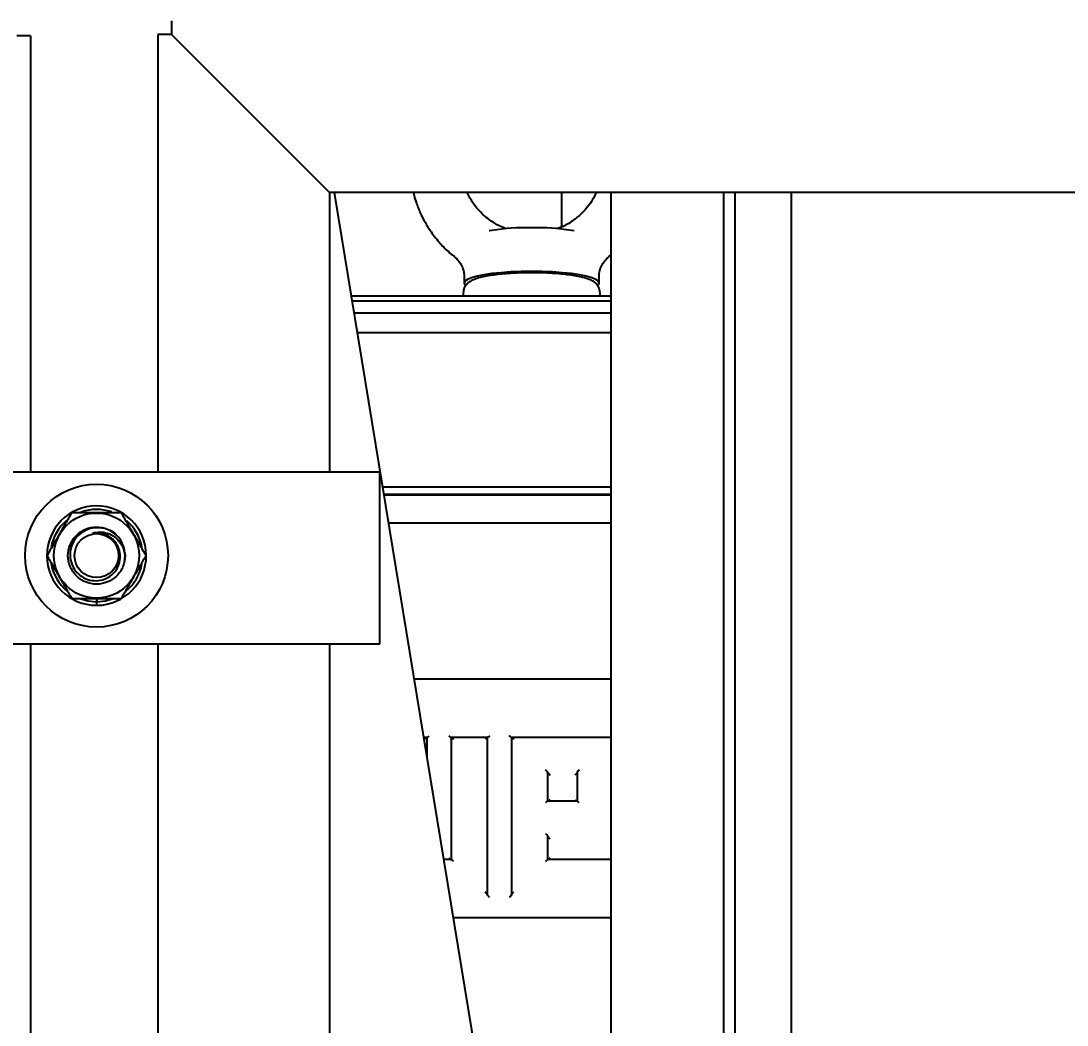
# Model space of a CAD drawing. Header units: millimetres. Extents: x 1293 to 41893, y 1011 to 26911.
# Drawn here: x 23748.8 to 23903.7, y 6937 to 7085.7 of the extents above; entities that cross this region are included whole.
import ezdxf

# ---------------------------------------------------------------- set-up
doc = ezdxf.new("R2010")
doc.units = ezdxf.units.MM
doc.header["$LTSCALE"] = 50
doc.layers.add('CAPA_1', color=7, linetype='Continuous')
doc.layers.add('MAQUINAS', color=11, linetype='Continuous')
doc.styles.add('SLDTEXTSTYLE0', font='TXT', dxfattribs={"width": 0.75})
doc.dimstyles.new('SLDDIMSTYLE0', dxfattribs={"dimtxt": 100, "dimasz": 100, "dimexe": 0, "dimexo": 0.0625, "dimgap": 25, "dimtad": 2, "dimdec": 0, "dimlfac": 1.5, "dimrnd": 1e-09, "dimzin": 12, "dimdsep": 46, "dimtxsty": 'SLDTEXTSTYLE0', "dimsah": 1, "dimcen": 0.09, "dimadec": 0, "dimazin": 3, "dimtfac": 1, "dimtdec": 0, "dimtofl": 0, "dimtmove": 0, "dimatfit": 3, "dimfxl": 1, "dimfrac": 2, "dimtolj": 1, "dimtzin": 12, "dimarcsym": 0})

# ---------------------------------------------------------------- blocks, each defined once
blk = doc.blocks.new('_D_28')
at = {"layer": 'CAPA_1', "transparency": 16777216}
for p, q in [((23097.89, 7144.96), (23097.89, 9212.28)), ((25942.46, 7144.96), (25942.46, 9212.28)), ((25942.46, 9162.28), (23097.89, 9162.28))]:
    blk.add_line(p, q, dxfattribs=at)
for points in [[(23097.89, 9162.28), (23197.89, 9146.89), (23197.89, 9177.66)], [(25942.46, 9162.28), (25842.46, 9177.66), (25842.46, 9146.89)]]:
    blk.add_solid(points, dxfattribs=at)
at = {"layer": 'CAPA_1', "transparency": 16777216, "insert": (24372.4, 9291.18), "char_height": 100, "attachment_point": 1, "style": 'SLDTEXTSTYLE0'}
blk.add_mtext('4267', dxfattribs=at)

msp = doc.modelspace()

# ---------------------------------------------------------------- linework, layer by layer
at = {"color": 7, "linetype": 'Continuous', "lineweight": 25}
for p, q in [((23771.0440298, 7085.7262403), (23771.0440298, 7083.7262403)), ((23750.1666964, 7083.4942403), (23748.1346964, 7083.4942403)), ((23750.1666964, 7083.4942403), (23750.1666964, 7018.8595736)), ((23769.0440298, 7083.7262403), (23769.0440298, 7018.8595736)), ((23771.0440298, 7083.7262403), (23769.0440298, 7083.7262403)), ((23773.1080298, 7081.6622403), (23771.0440298, 7083.7262403)), ((23771.0440298, 7083.7262403), (23790.3800298, 7064.3902403)), ((23794.4440298, 7060.3262403), (23790.3800298, 7064.3902403)), ((25245.9106964, 7060.3262403), (23794.4440298, 7060.3262403)), ((23794.4440298, 7060.3262403), (23794.4440298, 7018.8595736)), ((23824.5693199, 6881.4522048), (23795.1944658, 7060.3262403)), ((23828.8120298, 7060.3262403), (23828.8120298, 7055.1800825)), ((23854.4933631, 7060.3262403), (23854.4933631, 6886.7855382)), ((23818.4980943, 7054.6890468), (23818.1127789, 7054.6014269)), ((23830.7075736, 7054.6009884), (23830.3206319, 7054.6890468)), ((23818.0995138, 7054.6237172), (23818.0971331, 7054.6380982)), ((23830.7228401, 7054.6366725), (23830.7208861, 7054.6232762)), ((23835.7914462, 7050.7774518), (23836.1760298, 7051.0741276)), ((23814.4313695, 7047.706706), (23814.4094697, 7046.8831017)), ((23834.4092565, 7046.8831017), (23834.3873379, 7047.7074133)), ((23814.304081, 7045.7035224), (23814.236241, 7044.9399781)), ((23814.304081, 7045.7035224), (23814.3028784, 7045.6764491)), ((23834.5824852, 7044.9399781), (23834.5146452, 7045.7035224)), ((23834.5158478, 7045.6764491), (23834.5146452, 7045.7035224)), ((23836.1760298, 7044.9399781), (23797.7212115, 7044.9399781)), ((23836.1760298, 7044.2149337), (23797.840279, 7044.2149337)), ((23836.1760298, 7042.4336815), (23798.1327978, 7042.4336815)), ((23836.1760298, 7039.5113666), (23798.6127029, 7039.5113666)), ((23801.9386964, 7018.8595736), (23717.2720298, 7018.8595736)), ((23801.9386964, 6993.4595736), (23801.9386964, 7018.8595736)), ((23836.1760298, 7016.6490324), (23802.3671759, 7016.6490324)), ((23836.1760298, 7015.5864455), (23802.5416749, 7015.5864455)), ((23836.1760298, 7015.4830427), (23802.5586558, 7015.4830427)), ((23836.1760298, 7011.3321237), (23803.2403234, 7011.3321237)), ((23756.7006898, 7009.2146077), (23756.8413296, 7009.3161706)), ((23759.9651964, 7000.1694069), (23759.9651964, 6999.1534069)), ((23760.015198, 7000.1694069), (23760.0190298, 6999.6827856)), ((23760.0231964, 6999.1536353), (23760.0190298, 6999.6827856)), ((23717.2720298, 6993.4595736), (23801.9386964, 6993.4595736)), ((23750.1666964, 6993.4595736), (23750.1666964, 6788.2347861)), ((23769.0440298, 6993.4595736), (23769.0440298, 6851.7881641)), ((23794.4440298, 6993.4595736), (23794.4440298, 6866.9014528)), ((23836.1760298, 6988.2335972), (23807.0335841, 6988.2335972)), ((23808.9093631, 6979.5912605), (23808.4528364, 6979.5912605)), ((23808.9093631, 6976.8113055), (23808.9093631, 6979.5799219)), ((23817.8560298, 6979.5912605), (23812.4826964, 6979.5912605)), ((23812.4826964, 6979.5799219), (23812.4826964, 6961.483822)), ((23817.8560298, 6956.2932681), (23817.8560298, 6979.5799219)), ((23836.1760298, 6979.5912605), (23821.4293631, 6979.5912605)), ((23821.4293631, 6979.5799219), (23821.4293631, 6956.2932681)), ((23826.8026964, 6970.1261587), (23826.8026964, 6974.389368)), ((23831.1360298, 6974.389368), (23831.1360298, 6970.1261587)), ((23831.1486965, 6970.1374973), (23826.7906738, 6970.1374973)), ((23826.8026964, 6961.483822), (23826.8026964, 6964.9356047)), ((23812.4953631, 6961.4951607), (23811.4245941, 6961.4951607)), ((23836.1760298, 6961.4951607), (23826.7900297, 6961.4951607)), ((23836.1760298, 6952.852824), (23812.8438464, 6952.852824))]:
    msp.add_line(p, q, dxfattribs=at)
at = {"color": 7, "linetype": 'Continuous', "lineweight": 25, "flags": 128}
for points in [[(23824.4093631, 7048.6115657), (23822.8450184, 7048.5901867), (23821.3191932, 7048.5265762), (23819.8694581, 7048.4223005), (23818.5315106, 7048.2799272), (23817.3382953, 7048.1029619), (23816.3191932, 7047.8957623), (23815.4992979, 7047.6634301), (23814.8987979, 7047.4116863), (23814.5324797, 7047.1467295), (23814.4093631, 7046.8750839), (23814.5324797, 7046.6034383), (23814.5663431, 7046.568608)], [(23834.2653526, 7046.5814454), (23834.2862465, 7046.6034383), (23834.4093631, 7046.8750839), (23834.2862465, 7047.1467295), (23833.9199283, 7047.4116863), (23833.3194283, 7047.6634301), (23832.499533, 7047.8957623), (23831.4804309, 7048.1029619), (23830.2872156, 7048.2799272), (23828.9492681, 7048.4223005), (23827.499533, 7048.5265762), (23825.9737077, 7048.5901867), (23824.4093631, 7048.6115657)], [(23764.1021282, 7005.6211273), (23764.167664, 7006.009135), (23764.1985298, 7006.5194069)], [(23757.4777564, 7000.1511315), (23758.6729191, 6999.8058156), (23759.9651964, 6999.6825736)], [(23760.0190298, 6999.6827856), (23761.3102966, 6999.8161991), (23762.4955134, 7000.168046)]]:
    msp.add_lwpolyline(points, dxfattribs=at)
at = {"color": 7, "linetype": 'Continuous', "lineweight": 25}
for radius in [10.5833333, 6.3026787, 3.2564103]:
    msp.add_circle((23759.9651964, 7006.5194069), radius, dxfattribs=at)
for centre, radius, start, end in [((23824.0908202, 7016.2525456), 38.8412565, 89.530103588, 98.278757095), ((23824.727906, 7016.2525456), 38.8412565, 81.721242905, 90.469896412), ((23759.9651964, 7006.5194069), 7.366, 270.451152532, 270), ((23759.9651964, 7006.5194069), 6.8368333, 70.829752096, 109.299991469), ((23759.9651964, 7006.5194069), 6.8368333, 130.791353798, 169.922011548), ((23759.9651964, 7006.5194069), 6.8368333, 10.338746787, 49.111895589), ((23759.9651964, 7006.5194069), 4.2333333, 0, 44.888291823), ((23759.9651964, 7006.5194069), 6.8368333, 189.762569508, 230.798248516), ((23759.9651964, 7006.5194069), 6.8368333, 309.542645498, 349.708645147)]:
    msp.add_arc(centre, radius, start, end, dxfattribs=at)
for points, knots in [([(23806.8888806, 7060.3262403), (23806.9239849, 7060.1633079), (23807.0416972, 7059.6169613), (23807.2915071, 7058.8407374), (23807.617413, 7057.9620891), (23808.0268788, 7057.0039164), (23808.6265673, 7055.8217171), (23809.5766807, 7054.3055687), (23810.8135116, 7052.7724484), (23812.0031772, 7051.5405976), (23812.7862448, 7050.9570684), (23813.0272366, 7050.7774853)], [0, 0, 0, 0, 0.043031875, 0.14429495196, 0.21681748045, 0.28583307968, 0.41361012147, 0.55939786549, 0.74789370777, 0.92241341146, 1, 1, 1, 1]), ([(23820.6350376, 7054.9347502), (23820.2847982, 7055.0743114), (23819.5056903, 7055.3847654), (23818.1014119, 7056.230878), (23816.6622247, 7057.4744753), (23815.5197688, 7058.9598114), (23815.0605066, 7059.9254722), (23814.8699039, 7060.3262403)], [0, 0, 0, 0, 0.1376659112, 0.3062380124, 0.598852704, 0.833516038, 1, 1, 1, 1]), ([(23833.9702579, 7060.3262403), (23833.9426284, 7060.2573217), (23833.7946249, 7059.8881433), (23833.4038352, 7059.180539), (23832.7266721, 7058.1735252), (23831.7573414, 7057.1000385), (23830.4568342, 7056.0548766), (23829.2021476, 7055.2866026), (23828.345007, 7055.0111823), (23828.091498, 7054.9297236)], [0, 0, 0, 0, 0.02817160507, 0.15090779199, 0.29971755573, 0.47470102644, 0.67617572448, 0.90422529516, 1, 1, 1, 1]), ([(23812.9872685, 7050.761764), (23813.2053239, 7050.5631038), (23813.6425012, 7050.1648117), (23814.1007919, 7049.4002055), (23814.3956153, 7048.5630577), (23814.4193208, 7047.9882067), (23814.4311969, 7047.7002139)], [0, 0, 0, 0, 0.2483043689, 0.497823083, 0.7484160427, 1, 1, 1, 1]), ([(23834.3875308, 7047.7001625), (23834.3994108, 7047.988191), (23834.4231273, 7048.5631905), (23834.7179532, 7049.4001833), (23835.1759753, 7050.164415), (23835.613036, 7050.5627432), (23835.8310136, 7050.7614036)], [0, 0, 0, 0, 0.2515230773, 0.5021226858, 0.7516910257, 1, 1, 1, 1]), ([(23824.9550879, 7048.4138703), (23824.8664801, 7048.4157214), (23824.3157376, 7048.4272266), (23823.2898994, 7048.4118195), (23821.9164508, 7048.3657089), (23820.5951539, 7048.2796112), (23819.3546619, 7048.1588771), (23818.2169961, 7048.0032488), (23817.1983868, 7047.8125087), (23816.3017252, 7047.5797334), (23815.6120359, 7047.3197446), (23815.0937923, 7047.0214357), (23814.7068908, 7046.6781859), (23814.4173853, 7046.2420342), (23814.3047655, 7045.8346737), (23814.2989233, 7045.6058238), (23814.2978047, 7045.5620069)], [0, 0, 0, 0, 0.0173517761, 0.107850105, 0.1983842285, 0.2890844852, 0.3801567974, 0.471913437, 0.5649152927, 0.660345925, 0.7612398488, 0.8333662766, 0.8880286346, 0.9389052255, 0.9883024328, 1, 1, 1, 1]), ([(23834.4971125, 7045.6976745), (23834.4808161, 7045.8387288), (23834.4436196, 7046.1606855), (23834.1929301, 7046.5715948), (23833.8634662, 7046.9133508), (23833.442662, 7047.1949842), (23832.8548414, 7047.4650237), (23832.0698628, 7047.7066574), (23831.0697949, 7047.9230606), (23829.9768304, 7048.0952246), (23828.7526652, 7048.2339134), (23827.4485127, 7048.3341086), (23826.1737372, 7048.3970851), (23825.3310687, 7048.4086917), (23824.9550879, 7048.4138703)], [0, 0, 0, 0, 0.0412001205, 0.0940393729, 0.1487603688, 0.2129192866, 0.2983841063, 0.4162570945, 0.5154037138, 0.6196040854, 0.7209282038, 0.8208535553, 0.920068662, 1, 1, 1, 1]), ([(23756.2988071, 7012.8694069), (23755.9806323, 7012.3182473), (23755.3373833, 7011.2039767), (23754.3843522, 7009.5530846), (23753.4733468, 7007.9749918), (23752.9148634, 7007.0075567), (23752.6330631, 7006.5194069)], [0, 0, 0, 0, 0.2646176718, 0.5349733347, 0.7653562273, 1, 1, 1, 1]), ([(23763.6315857, 7012.8694069), (23762.7464221, 7012.8694069), (23761.2581127, 7012.8694069), (23759.0818476, 7012.8694069), (23757.524459, 7012.8694069), (23756.6051513, 7012.8694069), (23756.2988071, 7012.8694069)], [0, 0, 0, 0, 0.36617943412, 0.61569220336, 0.87193575927, 1, 1, 1, 1]), ([(23767.2973298, 7006.5194069), (23766.9791655, 7007.0705482), (23766.3359372, 7008.1847831), (23765.3829168, 7009.8356566), (23764.4719018, 7011.4137661), (23763.9133968, 7012.3812386), (23763.6315857, 7012.8694069)], [0, 0, 0, 0, 0.2646061211, 0.5349506065, 0.7653448938, 1, 1, 1, 1]), ([(23764.1985298, 7006.5194069), (23764.1351607, 7005.9665426), (23764.0079936, 7004.8570725), (23763.029064, 7003.448361), (23761.6290406, 7002.5066112), (23759.9646278, 7002.1754986), (23758.3036204, 7002.5066104), (23756.8934084, 7003.4483641), (23755.9520216, 7004.8570611), (23755.622205, 7006.5194491), (23755.9518211, 7008.1815836), (23756.894214, 7009.591044), (23758.3006219, 7010.5300129), (23759.9758948, 7010.8715406), (23761.5870959, 7010.5015832), (23762.6524768, 7009.9701636), (23762.9580492, 7009.5122229), (23762.9592244, 7009.5104616)], [0, 0, 0, 0, 0.0712683268, 0.1430189347, 0.2141542943, 0.2856860709, 0.3572178474, 0.428353207, 0.5001038149, 0.5713721417, 0.6426404686, 0.7143910764, 0.785526436, 0.8570582126, 0.9285899891, 0.9997253488, 1, 1, 1, 1]), ([(23762.9644456, 7009.5069838), (23762.5869022, 7009.7994087), (23761.8330344, 7010.3833143), (23760.4190464, 7010.7154491), (23759.0035078, 7010.588552), (23757.7214088, 7009.9912944), (23756.7257995, 7009.0142344), (23756.1206887, 7007.7705854), (23755.9695722, 7006.4147188), (23756.2776769, 7005.0986533), (23756.9997247, 7003.9782458), (23758.0443681, 7003.1705622), (23759.2834083, 7002.7671009), (23760.5722645, 7002.7993612), (23761.759914, 7003.2583448), (23762.7150077, 7004.0773068), (23763.330867, 7005.1571034), (23763.5484897, 7006.3659457), (23763.3454761, 7007.5581694), (23762.7994593, 7008.5781862), (23762.2281685, 7009.0404181), (23761.9647481, 7009.2535518)], [0, 0, 0, 0, 0.05806454917, 0.1159415908, 0.17327962953, 0.22984252808, 0.28605538124, 0.34129897388, 0.39638851746, 0.45031324443, 0.50409043092, 0.55688148641, 0.60934066147, 0.66100258914, 0.71214180625, 0.76267645374, 0.81249444824, 0.8619037172, 0.91039972243, 0.95868558417, 1, 1, 1, 1]), ([(23759.4388523, 7009.8655565), (23759.7727369, 7009.9359812), (23760.4865311, 7010.0865384), (23761.6273178, 7009.8837059), (23762.7122726, 7009.3044707), (23763.5941983, 7008.3698888), (23764.0575859, 7007.3744632), (23764.163844, 7006.7298329), (23764.1985298, 7006.5194069)], [0, 0, 0, 0, 0.1541146851, 0.3294736057, 0.5134005988, 0.7040898972, 0.9034064076, 1, 1, 1, 1]), ([(23761.9647481, 7009.2535518), (23761.8751591, 7009.3151742), (23761.6309832, 7009.4831268), (23761.1916478, 7009.6930873), (23760.6393515, 7009.8549523), (23760.0471027, 7009.928663), (23759.6437752, 7009.8868174), (23759.4388523, 7009.8655565)], [0, 0, 0, 0, 0.1223649608, 0.3335071852, 0.5446494096, 0.7686451522, 1, 1, 1, 1]), ([(23752.6330631, 7006.5194069), (23752.9512273, 7005.9682657), (23753.5944556, 7004.8540308), (23754.5474761, 7003.2031573), (23755.4584911, 7001.6250478), (23756.0169961, 7000.6575753), (23756.2988071, 7000.1694069)], [0, 0, 0, 0, 0.2646061211, 0.5349506065, 0.7653448938, 1, 1, 1, 1]), ([(23763.6315857, 7000.1694069), (23763.9497606, 7000.7205666), (23764.5930095, 7001.8348372), (23765.5460407, 7003.4857293), (23766.457046, 7005.063822), (23767.0155295, 7006.0312572), (23767.2973298, 7006.5194069)], [0, 0, 0, 0, 0.2646176718, 0.5349733347, 0.7653562273, 1, 1, 1, 1]), ([(23756.2988071, 7000.1694069), (23756.6051562, 7000.1694069), (23757.5091298, 7000.1694069), (23759.0656287, 7000.1694069), (23761.2426184, 7000.1694069), (23762.7464243, 7000.1694069), (23763.6315857, 7000.1694069)], [0, 0, 0, 0, 0.1280647744, 0.377893031, 0.6338190398, 1, 1, 1, 1]), ([(23808.5760298, 6979.3441279), (23808.6224719, 6979.3875799), (23808.7147394, 6979.4739067), (23808.8189925, 6979.5544771), (23808.877484, 6979.5876587), (23808.904499, 6979.5946862), (23808.9078018, 6979.5846611), (23808.9093631, 6979.5799219)], [0, 0, 0, 0, 0.31012021737, 0.61612079744, 0.75889571436, 0.88602239309, 1, 1, 1, 1]), ([(23808.9093631, 6979.5799219), (23808.9120075, 6979.574414), (23808.917704, 6979.5625494), (23808.9629633, 6979.5825475), (23809.035999, 6979.6326512), (23809.1331, 6979.7124939), (23809.2064308, 6979.7815595), (23809.2426964, 6979.8157159)], [0, 0, 0, 0, 0.1467541849, 0.3161257458, 0.5102477616, 0.757793254, 1, 1, 1, 1]), ([(23812.1493631, 6979.8157159), (23812.1958053, 6979.7722639), (23812.2880727, 6979.6859371), (23812.3923258, 6979.6053666), (23812.4508174, 6979.5721851), (23812.4778324, 6979.5651576), (23812.4811351, 6979.5751827), (23812.4826964, 6979.5799219)], [0, 0, 0, 0, 0.3101202174, 0.6161207974, 0.7588957144, 0.8860223931, 1, 1, 1, 1]), ([(23812.4826964, 6979.5799219), (23812.4853409, 6979.5854297), (23812.4910373, 6979.5972944), (23812.5362966, 6979.5772963), (23812.6093323, 6979.5271926), (23812.7064334, 6979.4473498), (23812.7797641, 6979.3782842), (23812.8160298, 6979.3441279)], [0, 0, 0, 0, 0.1467541849, 0.3161257458, 0.5102477616, 0.757793254, 1, 1, 1, 1]), ([(23817.8560298, 6979.5799219), (23817.8533853, 6979.5854297), (23817.8476889, 6979.5972944), (23817.8024296, 6979.5772963), (23817.7293939, 6979.5271926), (23817.6322928, 6979.4473498), (23817.5589621, 6979.3782842), (23817.5226964, 6979.3441279)], [0, 0, 0, 0, 0.1467541849, 0.3161257458, 0.5102477616, 0.757793254, 1, 1, 1, 1]), ([(23818.1893631, 6979.8157159), (23818.1429209, 6979.7722639), (23818.0506535, 6979.6859371), (23817.9464004, 6979.6053666), (23817.8879088, 6979.5721851), (23817.8608938, 6979.5651576), (23817.8575911, 6979.5751827), (23817.8560298, 6979.5799219)], [0, 0, 0, 0, 0.3101202174, 0.6161207974, 0.7588957144, 0.8860223931, 1, 1, 1, 1]), ([(23821.4173405, 6979.5692686), (23821.4171083, 6979.5690435), (23821.4121703, 6979.5642569), (23821.3740093, 6979.5844511), (23821.3033749, 6979.6319481), (23821.2054527, 6979.7126823), (23821.132238, 6979.7816218), (23821.0960298, 6979.8157159)], [0, 0, 0, 0, 0.0096996924, 0.2062769342, 0.4315802273, 0.7188882608, 1, 1, 1, 1]), ([(23821.4293631, 6979.5799219), (23821.4320075, 6979.5854297), (23821.437704, 6979.5972944), (23821.4829633, 6979.5772963), (23821.555999, 6979.5271926), (23821.6531, 6979.4473498), (23821.7264308, 6979.3782842), (23821.7626964, 6979.3441279)], [0, 0, 0, 0, 0.1467541849, 0.3161257458, 0.5102477616, 0.757793254, 1, 1, 1, 1]), ([(23826.8026964, 6974.389368), (23826.800052, 6974.3999848), (23826.7943556, 6974.4228547), (23826.7490963, 6974.4902962), (23826.6760606, 6974.5812951), (23826.5789595, 6974.6890485), (23826.5056288, 6974.7616555), (23826.4693631, 6974.7975633)], [0, 0, 0, 0, 0.1467541849, 0.3161257458, 0.5102477616, 0.757793254, 1, 1, 1, 1]), ([(23826.8026964, 6974.389368), (23826.8053409, 6974.3787511), (23826.8110373, 6974.3558812), (23826.8562966, 6974.2884398), (23826.9293323, 6974.1974408), (23827.0264334, 6974.0896875), (23827.0997641, 6974.0170804), (23827.1360298, 6973.9811727)], [0, 0, 0, 0, 0.1467541849, 0.3161257458, 0.5102477616, 0.757793254, 1, 1, 1, 1]), ([(23831.1360298, 6974.389368), (23831.1333853, 6974.3787511), (23831.1276889, 6974.3558812), (23831.0824296, 6974.2884398), (23831.0093939, 6974.1974408), (23830.9122928, 6974.0896875), (23830.8389621, 6974.0170804), (23830.8026964, 6973.9811727)], [0, 0, 0, 0, 0.14675418489, 0.31612574581, 0.51024776163, 0.75779325401, 1, 1, 1, 1]), ([(23831.4693631, 6974.7975633), (23831.4229209, 6974.7512905), (23831.3306535, 6974.6593596), (23831.2264004, 6974.5385163), (23831.1679088, 6974.4586941), (23831.1408938, 6974.4135295), (23831.1375911, 6974.3971235), (23831.1360298, 6974.389368)], [0, 0, 0, 0, 0.3101202174, 0.6161207974, 0.7588957144, 0.8860223931, 1, 1, 1, 1]), ([(23826.7906738, 6970.136812), (23826.7904416, 6970.137037), (23826.7855036, 6970.1418237), (23826.7473426, 6970.1216295), (23826.6767083, 6970.0741324), (23826.578786, 6969.9933983), (23826.5055714, 6969.9244587), (23826.4693631, 6969.8903646)], [0, 0, 0, 0, 0.0096996924, 0.2062769342, 0.4315802273, 0.7188882608, 1, 1, 1, 1]), ([(23827.1360298, 6970.3619527), (23827.0900085, 6970.3190511), (23826.9985775, 6970.2338179), (23826.9038474, 6970.1582403), (23826.8698048, 6970.1396991), (23826.8657621, 6970.1374973)], [0, 0, 0, 0, 0.47176927473, 0.93727156592, 1, 1, 1, 1]), ([(23830.8026964, 6970.3619527), (23830.8487176, 6970.3190511), (23830.9401487, 6970.2338179), (23831.0348788, 6970.1582403), (23831.0689214, 6970.1396991), (23831.0729641, 6970.1374973)], [0, 0, 0, 0, 0.47176927473, 0.93727156591, 1, 1, 1, 1]), ([(23831.4693631, 6969.8903646), (23831.4228146, 6969.9339325), (23831.3303361, 6970.0204894), (23831.227373, 6970.0996539), (23831.1690731, 6970.1339618), (23831.1546893, 6970.1354686), (23831.1486965, 6970.1360964)], [0, 0, 0, 0, 0.36024252, 0.715699578, 0.8815500869, 1, 1, 1, 1]), ([(23826.4693631, 6965.3438), (23826.5158053, 6965.2975273), (23826.6080727, 6965.2055964), (23826.7123258, 6965.0847531), (23826.7708174, 6965.0049309), (23826.7978324, 6964.9597662), (23826.8011351, 6964.9433603), (23826.8026964, 6964.9356047)], [0, 0, 0, 0, 0.3101202174, 0.6161207974, 0.7588957144, 0.8860223931, 1, 1, 1, 1]), ([(23827.1360298, 6964.5274094), (23827.0895876, 6964.5736822), (23826.9973202, 6964.6656131), (23826.893067, 6964.7864564), (23826.8345755, 6964.8662786), (23826.8075605, 6964.9114432), (23826.8042577, 6964.9278492), (23826.8026964, 6964.9356047)], [0, 0, 0, 0, 0.3101202174, 0.6161207974, 0.7588957144, 0.8860223931, 1, 1, 1, 1]), ([(23812.1493631, 6961.719616), (23812.1953843, 6961.6767145), (23812.2868154, 6961.5914813), (23812.3815455, 6961.5159036), (23812.4155881, 6961.4973625), (23812.4196307, 6961.4951607)], [0, 0, 0, 0, 0.4717692747, 0.9372715659, 1, 1, 1, 1]), ([(23827.1360298, 6961.719616), (23827.0900085, 6961.6767145), (23826.9985775, 6961.5914813), (23826.9038474, 6961.5159036), (23826.8698048, 6961.4973625), (23826.8657621, 6961.4951607)], [0, 0, 0, 0, 0.4717692747, 0.9372715659, 1, 1, 1, 1]), ([(23812.8160298, 6961.248028), (23812.7694813, 6961.2915958), (23812.6770027, 6961.3781528), (23812.5740397, 6961.4573172), (23812.5157397, 6961.4916251), (23812.5013559, 6961.493132), (23812.4953631, 6961.4937598)], [0, 0, 0, 0, 0.36024252001, 0.715699578, 0.88155008689, 1, 1, 1, 1]), ([(23826.4693631, 6961.248028), (23826.5159116, 6961.2915958), (23826.6083901, 6961.3781528), (23826.7113532, 6961.4573172), (23826.7696531, 6961.4916251), (23826.7840369, 6961.493132), (23826.7900297, 6961.4937598)], [0, 0, 0, 0, 0.36024252001, 0.715699578, 0.88155008689, 1, 1, 1, 1]), ([(23817.8560298, 6956.2932681), (23817.8533853, 6956.3038849), (23817.8476889, 6956.3267548), (23817.8024296, 6956.3941963), (23817.7293939, 6956.4851952), (23817.6322928, 6956.5929486), (23817.5589621, 6956.6655556), (23817.5226964, 6956.7014634)], [0, 0, 0, 0, 0.14675418489, 0.31612574581, 0.51024776164, 0.75779325401, 1, 1, 1, 1]), ([(23818.1893631, 6955.8850728), (23818.1429209, 6955.9313456), (23818.0506535, 6956.0232765), (23817.9464004, 6956.1441197), (23817.8879088, 6956.2239419), (23817.8608938, 6956.2691066), (23817.8575911, 6956.2855125), (23817.8560298, 6956.2932681)], [0, 0, 0, 0, 0.3101202174, 0.6161207974, 0.7588957144, 0.8860223931, 1, 1, 1, 1]), ([(23821.4293631, 6956.2932681), (23821.4267187, 6956.2826512), (23821.4210222, 6956.2597813), (23821.3757629, 6956.1923399), (23821.3027272, 6956.1013409), (23821.2056262, 6955.9935876), (23821.1322954, 6955.9209805), (23821.0960298, 6955.8850728)], [0, 0, 0, 0, 0.1467541849, 0.3161257458, 0.5102477616, 0.757793254, 1, 1, 1, 1]), ([(23821.4293631, 6956.2932681), (23821.4320075, 6956.3038849), (23821.437704, 6956.3267548), (23821.4829633, 6956.3941963), (23821.555999, 6956.4851952), (23821.6531, 6956.5929486), (23821.7264308, 6956.6655556), (23821.7626964, 6956.7014634)], [0, 0, 0, 0, 0.1467541849, 0.3161257458, 0.5102477616, 0.757793254, 1, 1, 1, 1])]:
    msp.add_open_spline(points, degree=3, knots=knots, dxfattribs=at)
at = {"layer": 'MAQUINAS', "linetype": 'Continuous', "lineweight": 25}
for p, q in [((23836.1760298, 6870.736766), (23836.1760298, 7060.3262403)), ((23852.8426964, 7060.3262403), (23852.8426964, 6870.736766)), ((23862.8426964, 7060.3262403), (23862.8426964, 6870.736766))]:
    msp.add_line(p, q, dxfattribs=at)

# ---------------------------------------------------------------- dimensions: what is measured, and where the dimension line sits
at = {"layer": 'CAPA_1'}
dim = msp.add_linear_dim(base=(23097.8900298, 9162.2750488), p1=(25942.4620298, 7081.4622403), p2=(23097.8900298, 7081.4622403), dimstyle='SLDDIMSTYLE0', dxfattribs=at)
dim.commit()
dim.dimension.update_dxf_attribs({"geometry": '_D_28', "text_midpoint": (24520.1760298, 9162.2750488), "dimtype": 160})

doc.saveas('drawing.dxf')
